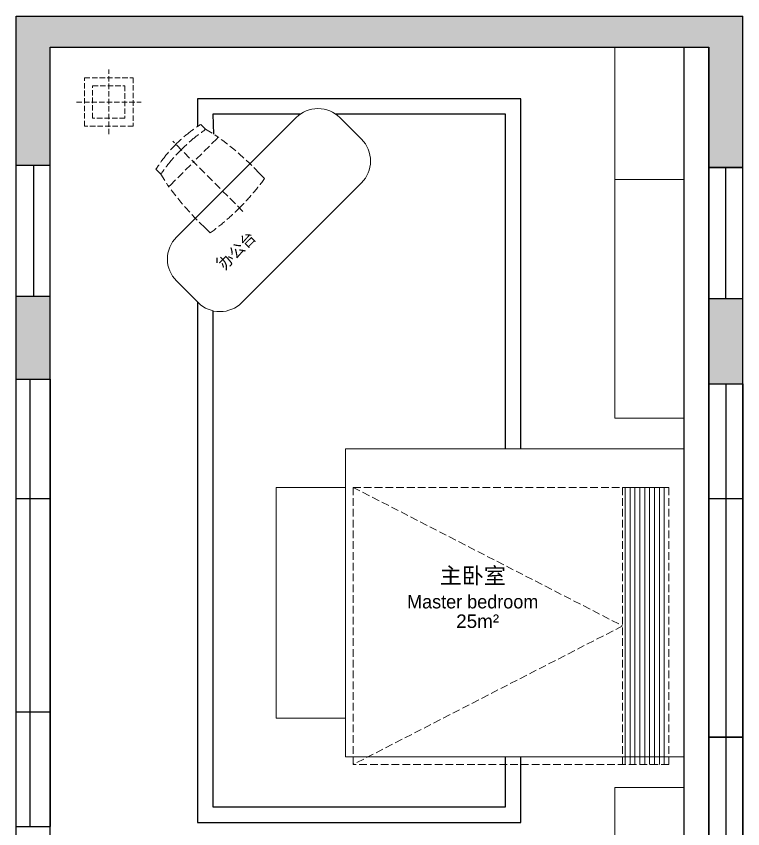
# Model space of a CAD drawing. Header units: millimetres. Extents: x -108767 to 78913, y -380878 to 1470.
# Drawn here: x -33544 to -28827, y -171150 to -165873 of the extents above; entities that cross this region are included whole.
import ezdxf
from ezdxf.enums import TextEntityAlignment as Align

# ---------------------------------------------------------------- set-up
doc = ezdxf.new("R2010")
doc.units = ezdxf.units.MM
doc.header["$LTSCALE"] = 10
doc.set_wipeout_variables(frame=1)
doc.linetypes.add('DASH', pattern=[0.35, 0.25, -0.1])
for name, color, linetype in [('3-New Window', 4, 'Continuous'), ('FF-TEXT', 50, 'Continuous'), ('NW-01-wall(原有墙体)', 255, 'Continuous'), ('NW-02-free(活动家具)', 241, 'Continuous'), ('T01-天花', 30, 'Continuous')]:
    doc.layers.add(name, color=color, linetype=linetype)
doc.layers.add('活动家具', color=34, linetype='Continuous', lineweight=18)
doc.styles.add('ARIAL', font='arial.ttf')
doc.styles.add('CCD-HB', font='hbsmall.shx')
doc.styles.get("Standard").update_dxf_attribs({"font": ''})
doc.styles.add('STO', font='')
doc.styles.get('Standard').set_extended_font_data('SimSun')
doc.styles.get('STO').set_extended_font_data('SimSun')

# ---------------------------------------------------------------- blocks, each defined once
blk = doc.blocks.new('df')
at = {"layer": 'NW-02-free(活动家具)', "linetype": 'DASH', "lineweight": 5, "ltscale": 20}
h = blk.add_hatch(dxfattribs=at)
h.set_pattern_fill('LINE', color=250, scale=10, angle=-90, style=0)
h.set_pattern_definition([(270, (-3e-11, 1070), (31.75, -7e-15), [])])
h.paths.add_polyline_path([(0, 750), (-300, 750), (-300, -1050), (0, -1050)])
at = {"layer": 'NW-02-free(活动家具)', "color": 8, "linetype": 'DASH', "lineweight": 5, "ltscale": 20}
blk.add_lwpolyline([(0, 750), (0, -1050), (-2050, -1050), (-2050, 750), (0, 750)], dxfattribs=at)
at = {"layer": 'NW-02-free(活动家具)', "color": 251, "linetype": 'DASH', "lineweight": 5, "ltscale": 20}
blk.add_lwpolyline([(-2050, 750), (-300, -150), (-2050, -1050)], dxfattribs=at)
at = {"layer": 'NW-02-free(活动家具)', "linetype": 'DASH', "lineweight": 5, "ltscale": 20}
blk.add_lwpolyline([(0, 750), (-300, 750), (-300, -1050)], dxfattribs=at)
blk = doc.blocks.new('FDSFADS')
at = {"layer": 'NW-02-free(活动家具)', "linetype": 'DASH', "lineweight": 5, "ltscale": 20}
for p, q in [((101821.2, 36728.9, 0), (101865.3, 36728.9, 0)), ((101865.3, 36728.9, 0), (101950.5, 36748.6, 0)), ((101960.3, 36738.7, 0), (101960, 36523, 0)), ((102362.3, 36773.2, 0), (102313.3, 36773.3, 0)), ((101960.3, 36307.3, 0), (101960, 36523, 0)), ((101821.2, 36317.1, 0), (101865.3, 36317.1, 0)), ((102362.3, 36272.9, 0), (102313.3, 36272.7, 0))]:
    blk.add_line(p, q, dxfattribs=at)
at = {"layer": 'NW-02-free(活动家具)', "color": 8, "linetype": 'DASH', "lineweight": 5, "ltscale": 20}
blk.add_line((102414.1, 36523, 0), (101769.9, 36523, 0), dxfattribs=at)
at = {"layer": 'NW-02-free(活动家具)', "linetype": 'DASH', "lineweight": 5, "ltscale": 20, "elevation": 0, "flags": 128}
for points in [[(101803.7, 36625.9, -0.029501), (101821.2, 36728.9, -0.029501)], [(102362.3, 36773.2, -0.020776), (102377.3, 36647.3, -0.019643), (102381.9, 36523, -0.019643)], [(101851.4, 36623.1, -0.02489), (101865, 36719.4, -0.02489)], [(101798.2, 36523, -0.027499), (101803.7, 36625.7), (101803.7, 36625.9)], [(101847.4, 36523), (101847.4, 36527.3, -0.024151), (101851.4, 36622.9), (101851.4, 36623.1)], [(101798.2, 36523, 0.027491), (101803.7, 36420.3), (101803.7, 36420.2)], [(101847.4, 36523), (101847.4, 36518.7, 0.024151), (101851.4, 36423.2), (101851.4, 36423)], [(102362.3, 36272.9, 0.020788), (102377.3, 36398.8, 0.019646), (102381.9, 36523, 0.019646)], [(101803.7, 36420.2, 0.029501), (101821.2, 36317.1, 0.029501)], [(101851.4, 36423, 0.02489), (101865, 36326.7, 0.02489)]]:
    blk.add_lwpolyline(points, format="xyb", dxfattribs=at)
at = {"layer": 'NW-02-free(活动家具)', "linetype": 'DASH', "lineweight": 5, "ltscale": 20, "flags": 128}
for points in [[(102313.3, 36773.3), (102267.8, 36773.9), (102222.3, 36773.4), (102176.8, 36771.9), (102131.4, 36769.3), (102086, 36765.7), (102040.7, 36761), (101995.6, 36755.3), (101950.5, 36748.6)], [(102313.3, 36272.7), (102267.8, 36272.2), (102222.3, 36272.6), (102176.8, 36274.1), (102131.4, 36276.7), (102086, 36280.3), (102040.7, 36285), (101995.6, 36290.7), (101950.5, 36297.5)]]:
    blk.add_lwpolyline(points, dxfattribs=at)
at = {"layer": 'NW-02-free(活动家具)', "linetype": 'DASH', "lineweight": 5, "ltscale": 20, "elevation": 0, "flags": 128}
blk.add_lwpolyline([(101865.3, 36317.1), (101950.5, 36297.5)], dxfattribs=at)
at = {"layer": 'NW-02-free(活动家具)', "linetype": 'DASH', "lineweight": 5, "ltscale": 20}
for centre, start, end in [((101855.2, 36719.1, 0), 0, 90), ((101950.5, 36738.7, 0), 0, 90), ((101855.2, 36326.9, 0), 270, 0), ((101950.5, 36307.3, 0), 270, 0)]:
    blk.add_arc(centre, 9.81, start, end, dxfattribs=at)
blk = doc.blocks.new('A$C091E4B7F')
at = {"linetype": 'DASH', "lineweight": 5, "ltscale": 20}
blk.add_wipeout([(-225, 205.7), (-225, -244.3), (225, -244.3), (225, 205.7)], dxfattribs=at).dxf.layer = 'NW-02-free(活动家具)'
at = {"layer": 'NW-02-free(活动家具)', "color": 8, "linetype": 'DASH', "lineweight": 5, "ltscale": 20}
for p, q in [((0, -319.3), (0, 280.7)), ((-300, -21.2), (300, -21.2))]:
    blk.add_line(p, q, dxfattribs=at)
at = {"layer": 'NW-02-free(活动家具)', "linetype": 'DASH', "lineweight": 5, "ltscale": 20}
blk.add_lwpolyline([(-225, 205.7), (225, 205.7), (225, -244.3), (-225, -244.3)], close=True, dxfattribs=at)
at = {"layer": 'NW-02-free(活动家具)', "color": 8, "linetype": 'DASH', "lineweight": 5, "ltscale": 20}
blk.add_lwpolyline([(-150, 130.7), (150, 130.7), (150, -169.3), (-150, -169.3)], close=True, dxfattribs=at)

msp = doc.modelspace()

# ---------------------------------------------------------------- hatches: boundary and pattern name
at = {"layer": 'NW-01-wall(原有墙体)'}
h = msp.add_hatch(color=250, dxfattribs=at)
h.dxf.hatch_style = 1
h.paths.add_polyline_path([(-28827.3, -165873), (-33544.3, -165873), (-33544.3, -166840), (-33324.3, -166840), (-33324.3, -166073), (-30594.3, -166073), (-29047.3, -166073), (-29047.3, -166856), (-28827.3, -166856)])
h = msp.add_hatch(color=250, dxfattribs=at)
h.dxf.hatch_style = 1
h.paths.add_polyline_path([(-33324.3, -167690), (-33544.3, -167690), (-33544.3, -168230), (-33324.3, -168230)])
h = msp.add_hatch(color=250, dxfattribs=at)
h.dxf.hatch_style = 1
h.paths.add_polyline_path([(-28827.3, -167706), (-29047.3, -167706), (-29047.3, -168261), (-28827.3, -168261)])

# ---------------------------------------------------------------- linework, layer by layer
at = {"color": 4}
msp.add_lwpolyline([(-28827.3, -171206), (-29047.3, -171206), (-29047.3, -170556), (-28827.3, -170556)], close=True, dxfattribs=at)
at = {"layer": '3-New Window', "color": 30}
msp.add_lwpolyline([(-29207.3, -166073), (-29047.3, -166073), (-29047.3, -171670), (-29207.3, -171670)], close=True, dxfattribs=at)
at = {"layer": '3-New Window', "color": 251}
for points in [[(-30267.1, -168682.6), (-30267.1, -166408.5), (-32367.1, -166408.5), (-32367.1, -166589.1)], [(-31700.1, -166508.5), (-32267.1, -166508.5), (-32263.6, -166638.4)], [(-30367.1, -168682.6), (-30367.1, -166508.5), (-31470.3, -166508.5)], [(-32242, -167441.1), (-32241.1, -167474.2)], [(-32367.1, -167728.8), (-32367.1, -171108.5), (-30267.1, -171108.5), (-30267.1, -170682.6)], [(-32267.1, -167786.2), (-32267.1, -171008.5), (-30367.1, -171008.5), (-30367.1, -170682.6)]]:
    msp.add_lwpolyline(points, dxfattribs=at)
at = {"layer": 'NW-01-wall(原有墙体)'}
for p, q in [((-33544.3, -171556), (-33544.3, -165873)), ((-33544.3, -165873), (-28827.3, -165873)), ((-28827.3, -171569), (-28827.3, -165873)), ((-33324.3, -171778), (-33324.3, -166073)), ((-33324.3, -166073), (-29047.3, -166073)), ((-29047.3, -171778), (-29047.3, -166073)), ((-33544.3, -166840), (-33324.3, -166840)), ((-33429.3, -167690), (-33429.3, -166840)), ((-29047.3, -166856), (-28827.3, -166856)), ((-28937.3, -167706), (-28937.3, -166856)), ((-33544.3, -167690), (-33324.3, -167690)), ((-29047.3, -167706), (-28827.3, -167706)), ((-33544.3, -168230), (-33324.3, -168230)), ((-33454.3, -171135), (-33454.3, -168230)), ((-33324.3, -168230), (-33324.3, -171135)), ((-29047.3, -168261), (-28827.3, -168261)), ((-29047.3, -168261), (-29047.3, -170556)), ((-28937.3, -168261), (-28937.3, -171206)), ((-33544.3, -169005), (-33324.3, -169005)), ((-29047.3, -169005), (-28827.3, -169005)), ((-33544.3, -170390), (-33324.3, -170390)), ((-33544.3, -171135), (-33324.3, -171135))]:
    msp.add_line(p, q, dxfattribs=at)
for points in [[(-28827.3, -166856), (-29047.3, -166856), (-29047.3, -167706), (-28827.3, -167706)], [(-29047.3, -168261), (-28827.3, -168261), (-28827.3, -170556), (-29047.3, -170556)]]:
    msp.add_lwpolyline(points, close=True, dxfattribs=at)
at = {"layer": '活动家具'}
msp.add_line((-29207.3, -166934), (-29657.3, -166934), dxfattribs=at)
for points in [[(-29207.3, -168482.6), (-29207.3, -166073), (-29657.3, -166073), (-29657.3, -168482.6), (-29207.3, -168482.6)], [(-29207.3, -170682.6), (-29207.3, -168682.6), (-31407.3, -168682.6), (-31407.3, -170682.6), (-29207.3, -170682.6)], [(-31407.3, -168932.6), (-31857.3, -168932.6), (-31857.3, -170432.6), (-31407.3, -170432.6), (-31407.3, -168932.6)], [(-29207.3, -171670), (-29207.3, -170882.6), (-29657.3, -170882.6), (-29657.3, -171670), (-29207.3, -171670)]]:
    msp.add_lwpolyline(points, dxfattribs=at)
msp.add_lwpolyline([(-32080.2, -167732.9), (-31302.4, -166955, 0.414214), (-31302.4, -166672.2), (-31443.8, -166530.8, 0.414214), (-31726.6, -166530.8), (-32504.4, -167308.6, 0.414214), (-32504.4, -167591.4), (-32363, -167732.9, 0.414214)], format="xyb", close=True, dxfattribs=at)

# ---------------------------------------------------------------- block references
at = {"layer": '活动家具', "rotation": 314.9999999999999}
msp.add_blockref('FDSFADS', (-130315.5, -120548.2, 0), dxfattribs=at)
at = {"layer": '活动家具'}
msp.add_blockref('df', (-29307.3, -169682.6), dxfattribs=at)

# ---------------------------------------------------------------- texts
at = {"layer": 'FF-TEXT'}
for s, height, style, p in [('主卧室', 105, 'STO', (-30580.5, -169558.6)), ('Master bedroom', 87.5, 'CCD-HB', (-30580.5, -169719)), ('25m²', 87.5, 'ARIAL', (-30548.5, -169845.8))]:
    msp.add_text(s, height=height, dxfattribs=dict(at, style=style)).set_placement(p, align=Align.CENTER)
at = {"layer": 'T01-天花', "color": 252, "insert": (-32241.1, -167474.2), "char_height": 72, "attachment_point": 1, "rotation": 45}
msp.add_mtext_dynamic_manual_height_columns('{\\fSimSun|b0|i0|c134|p2;办公台}', width=1029.846, gutter_width=12.5, heights=[0], dxfattribs=at)

# ---------------------------------------------------------------- next in the draw order: block references
at = {"layer": '活动家具', "xscale": 0.7, "yscale": 0.7, "zscale": 0.7}
msp.add_blockref('A$C091E4B7F', (-32943.2, -166416), dxfattribs=at)

doc.saveas('drawing.dxf')
